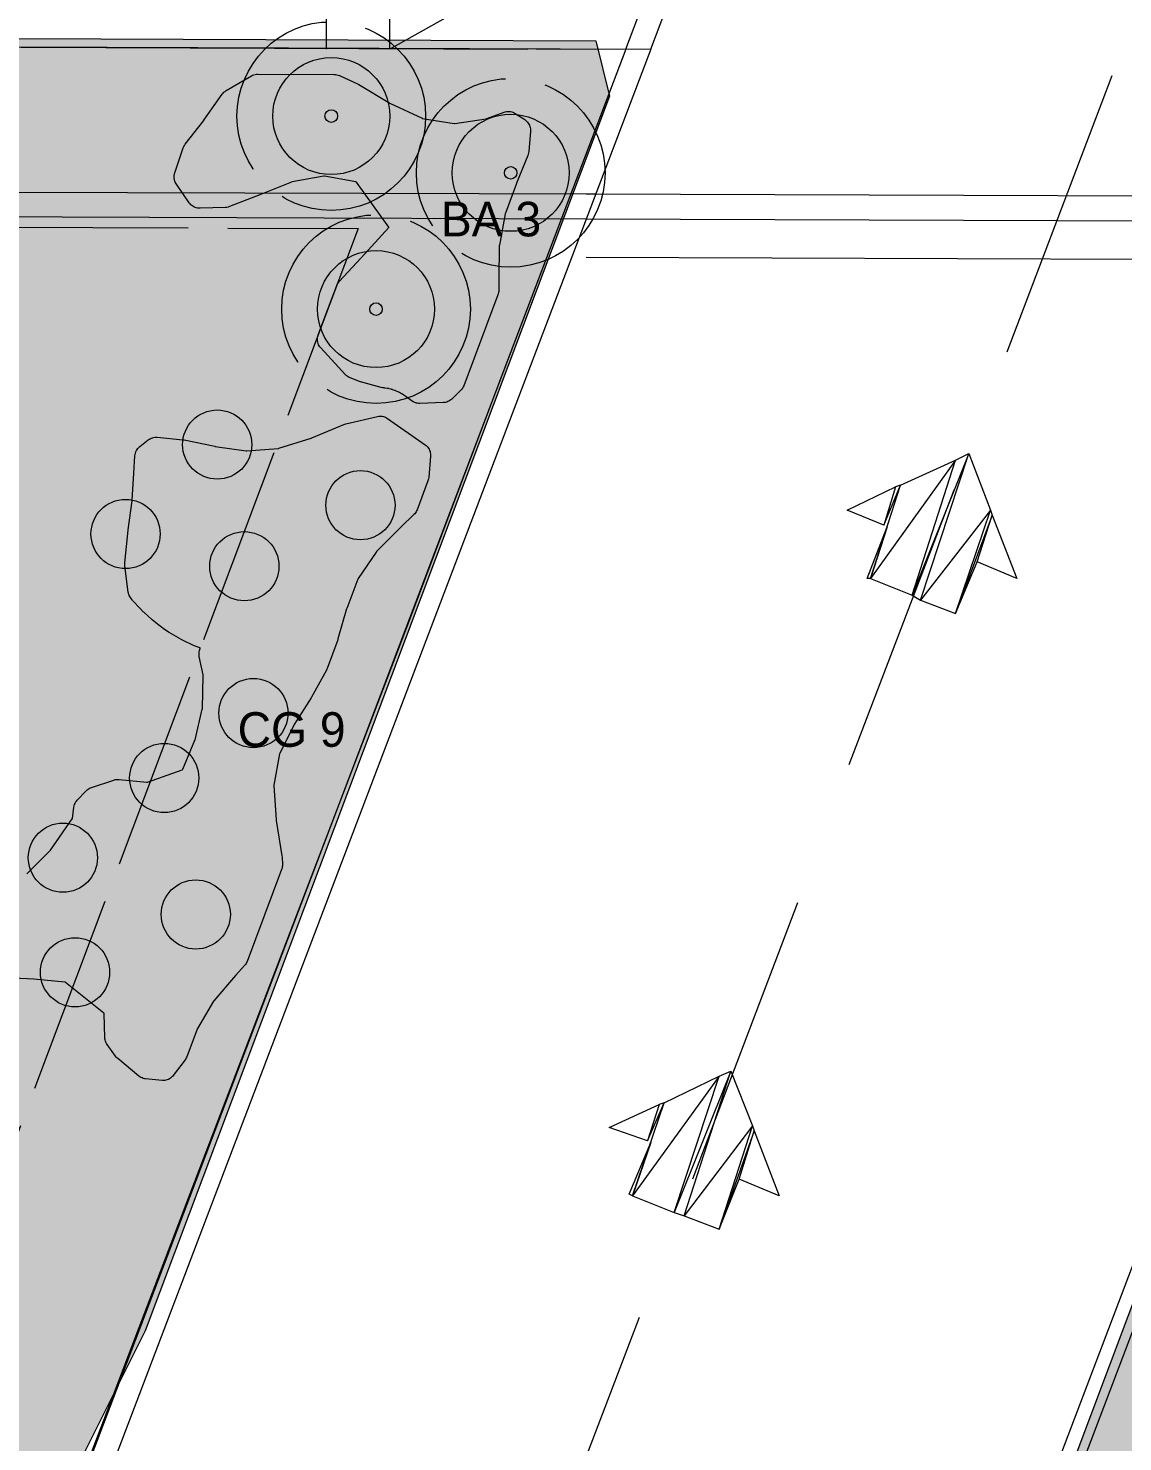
# Model space of a CAD drawing. Header units: metres. Extents: x 1 to 213, y 1 to 147.
# Drawn here: x 59.49 to 66.46, y 31.31 to 40.3 of the extents above; entities that cross this region are included whole.
import ezdxf

# ---------------------------------------------------------------- set-up
doc = ezdxf.new("R2010")
doc.units = ezdxf.units.M
doc.linetypes.add('DASHED', pattern=[1.524, 1.27, -0.254])
doc.layers.get('0').update_dxf_attribs({"lineweight": 0, "plot": 0})
for name, color, linetype, lineweight, plot in [('00-BASE-ARQUITECTURA', 8, 'Continuous', 0, False), ('PJ-ARBUSTOS', 82, 'Continuous', 0, False), ('PJ-COPA-ADULTA', 8, 'DASHED', 0, False), ('PJ-ETIQUETAS', 7, 'Continuous', 0, False), ('PJ-GRAVILLA', 42, 'Continuous', 0, False), ('PJ-HERBACEAS', 212, 'Continuous', 0, False), ('PJ-LIMITE-JARDIN', 7, 'Continuous', 0, False), ('PJ-MASAS', 92, 'Continuous', 0, False), ('PJ-MASAS-RELLENO', 92, 'Continuous', 0, False), ('PJ-RIEGO-SECTORES', 5, 'Continuous', 0, False), ('PJ-VISIBILIDAD', 1, 'DASHED', 0, False)]:
    doc.layers.add(name, color=color, linetype=linetype, lineweight=lineweight, plot=plot)

# ---------------------------------------------------------------- blocks, each defined once
blk = doc.blocks.new('PJ_CG')
blk.add_circle((0, 0), 0.22)
for tag, p, height in [('CODIGO', (0.15, 0.15), 0.2), ('ESPECIE', (0.15, -0.1), 0.15), ('ZONA', (0.15, -0.3), 0.15)]:
    blk.add_attdef(tag, p, '', height=height)
blk = doc.blocks.new('PJ_BA')
for radius in [0.372, 0.04]:
    blk.add_circle((0, 0), radius)
for tag, p, height in [('CODIGO', (0.15, 0.15), 0.2), ('ESPECIE', (0.15, -0.1), 0.15), ('ZONA', (0.15, -0.3), 0.15)]:
    blk.add_attdef(tag, p, '', height=height)

msp = doc.modelspace()

# ---------------------------------------------------------------- hatches: boundary and pattern name
at = {"layer": 'PJ-GRAVILLA'}
h = msp.add_hatch(dxfattribs=at)
h.set_pattern_fill('GRAVEL', scale=0.03)
h.paths.add_polyline_path([(52.0788, 40.2607), (63.1031, 40.2166), (63.1913, 39.8639), (60.2368, 32.0146), (59.8399, 31.2208), (59.3989, 29.8097), (57.7673, 26.4142), (56.4444, 24.4739), (55.2097, 23.0187), (53.0489, 21.0344), (51.9024, 20.2406), (51.8583, 39.1142), (52.0347, 39.5111), (52.0788, 40.2607)])
h = msp.add_hatch(dxfattribs=at)
h.set_pattern_fill('GRAVEL', scale=0.03)
h.paths.add_polyline_path([(69.7177, 40.2166), (86.21, 40.1285), (86.4305, 40.0403), (102.1291, 40.0403), (102.526, 39.3788), (102.526, 39.1142), (105.2159, 32.0146), (106.3183, 28.7514), (107.2885, 26.5024), (108.435, 24.4298), (109.5374, 22.7983), (111.2572, 20.6816), (112.2274, 19.7555), (112.2274, 19.0941), (111.9187, 18.7854), (111.61, 18.7413), (60.9423, 18.7854), (60.7218, 18.8736), (60.4132, 19.2705), (60.4573, 19.8437), (61.2069, 20.6816), (62.5298, 22.5778), (63.8527, 25.0913), (68.527, 37.5267), (68.8357, 37.7913), (69.2767, 37.6149), (69.4531, 37.659), (69.7177, 38.0118), (69.6736, 38.2764), (69.0562, 38.7614), (69.409, 39.8639), (69.7177, 40.2166)])
at = {"layer": 'PJ-MASAS-RELLENO'}
for points in [[(61.3541, 38.2646), (61.349, 38.2708), (61.3445, 38.2775), (61.3407, 38.2845), (61.3376, 38.2919), (61.3353, 38.2996), (61.3338, 38.3075), (61.3331, 38.3155), (61.3331, 38.3235), (61.334, 38.3315), (61.3357, 38.3393), (61.3381, 38.3469), (61.456, 38.6602), (61.4591, 38.6673), (61.4628, 38.674), (61.4671, 38.6803), (61.4721, 38.6862), (61.6113, 38.8373), (61.7868, 39.0298), (61.788, 39.0312), (61.787, 39.0328), (61.5809, 39.3174), (61.5797, 39.3189), (61.5779, 39.3193), (61.3772, 39.3553), (61.3755, 39.3556), (61.3738, 39.3553), (61.1729, 39.3198), (61.171, 39.3194), (61.169, 39.3187), (60.9664, 39.2379), (60.966, 39.2378), (60.7743, 39.1626), (60.7656, 39.1598), (60.7567, 39.1579), (60.7476, 39.1571), (60.5863, 39.1521), (60.5783, 39.1522), (60.5704, 39.1532), (60.5626, 39.1549), (60.5551, 39.1574), (60.5478, 39.1606), (60.5409, 39.1645), (60.5344, 39.1691), (60.5284, 39.1743), (60.5229, 39.1801), (60.5181, 39.1864), (60.4357, 39.305), (60.4317, 39.3113), (60.4283, 39.318), (60.4256, 39.325), (60.4235, 39.3321), (60.4222, 39.3395), (60.4215, 39.3469), (60.4215, 39.3543), (60.4221, 39.3618), (60.4235, 39.3691), (60.4256, 39.3763), (60.4795, 39.5357), (60.4829, 39.5441), (60.4871, 39.552), (60.4922, 39.5593), (60.6096, 39.7097), (60.6108, 39.7113), (60.7273, 39.8771), (60.7326, 39.8838), (60.7386, 39.8899), (60.7452, 39.8954), (60.7523, 39.9001), (60.9129, 39.9943), (60.9205, 39.9982), (60.9284, 40.0013), (60.9367, 40.0035), (60.9451, 40.0048), (60.9537, 40.0052), (61.4398, 40.0033), (61.4483, 40.0028), (61.4567, 40.0014), (61.4649, 39.9992), (61.4728, 39.996), (61.5879, 39.9433), (61.5956, 39.9393), (61.7942, 39.821), (61.7975, 39.8192), (61.9982, 39.7241), (61.9999, 39.7233), (62.0017, 39.723), (62.2021, 39.6902), (62.2042, 39.6899), (62.2063, 39.6902), (62.4068, 39.7217), (62.4087, 39.7221), (62.4105, 39.7227), (62.5203, 39.7627), (62.5281, 39.7652), (62.5362, 39.7668), (62.5444, 39.7675), (62.5526, 39.7674), (62.5607, 39.7665), (62.5687, 39.7648), (62.5765, 39.7622), (62.584, 39.7589), (62.5912, 39.7548), (62.6516, 39.7157), (62.6579, 39.7111), (62.6638, 39.706), (62.6692, 39.7002), (62.6739, 39.694), (62.6781, 39.6874), (62.6815, 39.6803), (62.6843, 39.673), (62.6863, 39.6654), (62.6876, 39.6577), (62.6881, 39.6499), (62.6879, 39.6421), (62.6773, 39.5122), (62.6763, 39.5041), (62.6744, 39.4962), (62.6717, 39.4885), (62.5996, 39.311), (62.5992, 39.3099), (62.5286, 39.1205), (62.5281, 39.1189), (62.5277, 39.1172), (62.49, 38.9165), (62.4897, 38.9149), (62.4896, 38.9132), (62.4859, 38.6983), (62.4859, 38.6974), (62.4863, 38.6303), (62.486, 38.623), (62.485, 38.6158), (62.4834, 38.6086), (62.4811, 38.6017), (62.2635, 38.0236), (62.26, 38.0156), (62.2556, 38.008), (62.2504, 38.0009), (62.2445, 37.9945), (62.1871, 37.9387), (62.1816, 37.9338), (62.1756, 37.9294), (62.1693, 37.9256), (62.1627, 37.9224), (62.1558, 37.9199), (62.1486, 37.9179), (62.1414, 37.9167), (62.134, 37.9161), (61.9849, 37.9111), (61.9775, 37.9112), (61.9701, 37.9119), (61.9629, 37.9134), (61.9558, 37.9155), (61.949, 37.9182), (61.9424, 37.9216), (61.9362, 37.9256), (61.8832, 37.9628), (61.8824, 37.9634), (61.8762, 37.9675), (61.8754, 37.968), (61.8703, 37.9712), (61.8687, 37.9722), (61.8558, 37.9796), (61.8542, 37.9805), (61.8492, 37.983), (61.8475, 37.9838), (61.834, 37.99), (61.8323, 37.9907), (61.8271, 37.9928), (61.8253, 37.9934), (61.8113, 37.9983), (61.8095, 37.9989), (61.8042, 38.0004), (61.8024, 38.0009), (61.7879, 38.0045), (61.7861, 38.0049), (61.7806, 38.0059), (61.7788, 38.0063), (61.7641, 38.0084), (61.7622, 38.0087), (61.7567, 38.0092), (61.7539, 38.0095), (61.7539, 38.0095), (61.7472, 38.0102), (61.739, 38.012), (61.6079, 38.0475), (61.5997, 38.0502), (61.5412, 38.0731), (61.5345, 38.076), (61.5282, 38.0796), (61.5221, 38.0837), (61.5165, 38.0883), (61.5114, 38.0935), (61.3541, 38.2646)], [(59.1741, 34.4325), (59.1712, 34.4396), (59.1689, 34.4469), (59.1674, 34.4545), (59.1666, 34.4621), (59.1665, 34.4697), (59.1671, 34.4774), (59.1685, 34.4849), (59.1706, 34.4923), (59.1734, 34.4994), (59.184, 34.5231), (59.185, 34.5255), (59.2671, 34.7465), (59.2708, 34.7549), (59.2754, 34.7628), (59.2809, 34.7701), (59.2971, 34.7895), (59.3022, 34.795), (59.3077, 34.8), (59.3137, 34.8044), (59.4823, 34.9178), (59.4838, 34.9189), (59.4852, 34.9202), (59.6328, 35.0671), (59.634, 35.0685), (59.6351, 35.0699), (59.7733, 35.2687), (59.7743, 35.2703), (59.7746, 35.2722), (59.784, 35.3433), (59.7855, 35.3516), (59.7879, 35.3597), (59.7912, 35.3675), (59.7952, 35.375), (59.8001, 35.3819), (59.8056, 35.3883), (59.8631, 35.4481), (59.8687, 35.4534), (59.8748, 35.4582), (59.8813, 35.4623), (59.8882, 35.4658), (59.8954, 35.4686), (60.0387, 35.5164), (60.0468, 35.5186), (60.0551, 35.52), (60.0635, 35.5205), (60.0718, 35.5201), (60.2469, 35.503), (60.2491, 35.5029), (60.2512, 35.5035), (60.4737, 35.5821), (60.4756, 35.5829), (60.4764, 35.5847), (60.5538, 35.7689), (60.5544, 35.7705), (60.5548, 35.7721), (60.6008, 35.9673), (60.6011, 35.9693), (60.6013, 35.9713), (60.6066, 36.1813), (60.6065, 36.1836), (60.6062, 36.1859), (60.5818, 36.3021), (60.5806, 36.3095), (60.5801, 36.3171), (60.5803, 36.3246), (60.5813, 36.3321), (60.5829, 36.3395), (60.5852, 36.3467), (60.5855, 36.3475), (60.5862, 36.3493), (60.5874, 36.3533), (60.5879, 36.3551), (60.5862, 36.3559), (60.5824, 36.3575), (60.5805, 36.3582), (60.5719, 36.3613), (60.5682, 36.3627), (60.5447, 36.3725), (60.5411, 36.3741), (60.4782, 36.4038), (60.4747, 36.4056), (60.4522, 36.4176), (60.4487, 36.4195), (60.3891, 36.4553), (60.3857, 36.4574), (60.3645, 36.4716), (60.3613, 36.4739), (60.3054, 36.5153), (60.3023, 36.5177), (60.2826, 36.5339), (60.2796, 36.5365), (60.2281, 36.5832), (60.2252, 36.5859), (60.2072, 36.604), (60.2045, 36.6068), (60.1578, 36.6584), (60.1552, 36.6613), (60.1475, 36.6707), (60.1431, 36.6766), (60.1392, 36.6829), (60.136, 36.6896), (60.1333, 36.6965), (60.1314, 36.7036), (60.13, 36.7109), (60.1078, 36.8777), (60.1072, 36.8871), (60.1076, 36.8966), (60.1294, 37.1052), (60.1297, 37.1078), (60.1549, 37.292), (60.1553, 37.2953), (60.1642, 37.4666), (60.1643, 37.4681), (60.1721, 37.5788), (60.1732, 37.5871), (60.175, 37.5952), (60.1777, 37.6031), (60.1813, 37.6107), (60.1855, 37.6178), (60.1905, 37.6245), (60.1962, 37.6306), (60.2025, 37.6361), (60.2567, 37.6787), (60.2629, 37.6831), (60.2695, 37.6869), (60.2764, 37.6901), (60.2836, 37.6926), (60.291, 37.6944), (60.2986, 37.6955), (60.3062, 37.6958), (60.3138, 37.6955), (60.4767, 37.68), (60.4853, 37.6787), (60.6795, 37.6386), (60.6819, 37.6381), (60.8793, 37.6096), (60.8815, 37.6094), (60.8837, 37.6095), (61.0838, 37.6247), (61.0861, 37.625), (61.0883, 37.6256), (61.2935, 37.6908), (61.2969, 37.6921), (61.4999, 37.7778), (61.5064, 37.7802), (61.5132, 37.7821), (61.7155, 37.8283), (61.7228, 37.8297), (61.7302, 37.8303), (61.7376, 37.8302), (61.745, 37.8295), (61.7523, 37.8281), (61.7595, 37.826), (61.7664, 37.8232), (61.773, 37.8198), (61.7793, 37.8158), (62.0186, 37.6477), (62.0246, 37.643), (62.0301, 37.6378), (62.0351, 37.6321), (62.0396, 37.626), (62.0434, 37.6194), (62.0466, 37.6125), (62.0492, 37.6054), (62.051, 37.598), (62.0522, 37.5905), (62.0526, 37.5829), (62.0523, 37.5753), (62.0406, 37.4398), (62.0396, 37.4325), (62.038, 37.4254), (62.0358, 37.4185), (61.9663, 37.2341), (61.9635, 37.2275), (61.9602, 37.2213), (61.9563, 37.2153), (61.9519, 37.2098), (61.947, 37.2046), (61.8648, 37.1255), (61.8642, 37.1248), (61.7096, 36.9689), (61.7084, 36.9675), (61.7072, 36.966), (61.593, 36.7968), (61.5919, 36.7949), (61.591, 36.7929), (61.519, 36.608), (61.5178, 36.6044), (61.4636, 36.4136), (61.4618, 36.4079), (61.3952, 36.2262), (61.3929, 36.2206), (61.3903, 36.2153), (61.2962, 36.0435), (61.2934, 36.0388), (61.1844, 35.8686), (61.1822, 35.8648), (61.0939, 35.6859), (61.0932, 35.6842), (61.0928, 35.6825), (61.055, 35.484), (61.0547, 35.4823), (61.0548, 35.4806), (61.0697, 35.2621), (61.0701, 35.2584), (61.1069, 35.0337), (61.1079, 35.0254), (61.1105, 34.9799), (61.1106, 34.9716), (61.1097, 34.9633), (61.1081, 34.9551), (61.1055, 34.9471), (60.8854, 34.3623), (60.8824, 34.3553), (60.8787, 34.3487), (60.8745, 34.3424), (60.8696, 34.3365), (60.8136, 34.2753), (60.8127, 34.2743), (60.6746, 34.1123), (60.6735, 34.1109), (60.6726, 34.1095), (60.5699, 33.9354), (60.569, 33.9339), (60.5684, 33.9323), (60.5018, 33.7561), (60.4988, 33.749), (60.4951, 33.7423), (60.4907, 33.736), (60.4162, 33.6377), (60.411, 33.6315), (60.4051, 33.6259), (60.3988, 33.6209), (60.392, 33.6165), (60.3847, 33.6129), (60.3772, 33.61), (60.3694, 33.6079), (60.3614, 33.6066), (60.3533, 33.6061), (60.3452, 33.6064), (60.2405, 33.6159), (60.2326, 33.617), (60.2249, 33.6189), (60.2173, 33.6216), (60.2101, 33.625), (60.2033, 33.6291), (60.1968, 33.6339), (60.0628, 33.7445), (60.0575, 33.7492), (60.0528, 33.7544), (60.0484, 33.7599), (59.9953, 33.8348), (59.9911, 33.8415), (59.9875, 33.8485), (59.9846, 33.8558), (59.9825, 33.8634), (59.9811, 33.8711), (59.9805, 33.879), (59.9765, 34.0297), (59.9763, 34.0316), (59.9749, 34.0329), (59.7306, 34.2291), (59.729, 34.2302), (59.7271, 34.2305), (59.53, 34.2493), (59.5284, 34.2494), (59.3111, 34.2609), (59.3029, 34.2618), (59.2949, 34.2635), (59.287, 34.266), (59.2794, 34.2693), (59.2723, 34.2734), (59.2656, 34.2782), (59.2594, 34.2837), (59.2538, 34.2898), (59.2489, 34.2964), (59.2421, 34.3064), (59.24, 34.3098), (59.2114, 34.3575), (59.2095, 34.3609), (59.1975, 34.3834), (59.1957, 34.3869), (59.1741, 34.4325)]]:
    msp.add_hatch(color=7, dxfattribs=at).paths.add_polyline_path(points)

# ---------------------------------------------------------------- linework, layer by layer
at = {"layer": '00-BASE-ARQUITECTURA'}
for points in [[(132.6056, 42.4603), (98.813, 42.4497), (51.9289, 42.4709), (51.9183, 40.2061), (63.2954, 40.1637), (62.5016, 38.0788), (61.8984, 36.4807), (60.5119, 32.8612), (59.8875, 31.2208), (59.2102, 29.4428), (58.5223, 27.8553), (57.9402, 26.7652), (56.6173, 24.7438), (54.7229, 22.5637), (53.0189, 21.0502), (52.1723, 20.4152), (50.426, 19.3146), (48.5316, 18.3832)], [(64.1949, 42.1534), (51.9289, 42.1957), (51.9289, 40.2061), (63.2954, 40.1637)], [(64.1949, 42.1534), (51.9289, 42.1957), (51.9289, 40.2061), (62.6709, 40.1637)], [(64.1949, 42.1534), (51.9289, 42.1957), (51.9289, 40.2061), (63.4541, 40.1637)], [(61.3904, 40.1637), (61.4009, 42.164), (61.8031, 42.164)], [(61.7925, 40.1637), (61.8031, 42.164)], [(61.8031, 42.164), (63.6975, 41.2326), (61.7925, 40.1637)], [(63.2954, 40.1637), (64.0679, 42.2063)], [(63.4541, 40.1637), (64.2055, 42.1534)], [(63.2954, 40.1637), (59.2631, 29.5592)], [(63.4541, 40.1637), (59.4007, 29.5063)], [(69.4443, 40.132), (64.0785, 26.0138)], [(69.603, 40.132), (64.2161, 25.9609)], [(66.3857, 39.9944), (65.7189, 38.2376)], [(51.9289, 39.2747), (63.1049, 39.243)], [(63.0414, 39.243), (69.0421, 39.2218)], [(51.9289, 39.1266), (63.0414, 39.0842)], [(63.0414, 39.0842), (69.0421, 39.0631)], [(63.0414, 38.8408), (68.9469, 38.8196)], [(65.1686, 36.6606), (65.4755, 37.592), (65.1157, 36.6924), (65.1686, 36.6606)], [(65.4755, 37.592), (65.1157, 36.6924), (65.3909, 37.5496), (65.4755, 37.592)], [(65.6131, 37.2321), (65.1686, 36.6606), (65.4755, 37.592), (65.6131, 37.2321)], [(65.1157, 36.6924), (65.3909, 37.5496), (64.8511, 36.7982), (65.1157, 36.6924)], [(65.3909, 37.5496), (64.8511, 36.7982), (65.0416, 37.3909), (65.3909, 37.5496)], [(65.0416, 37.3909), (65.0099, 37.3803), (64.9358, 37.1369), (65.0416, 37.3909)], [(65.0099, 37.3803), (64.9358, 37.1369), (64.7029, 37.2321), (65.0099, 37.3803)], [(65.3803, 37.3591), (64.7135, 35.6129)], [(65.3909, 36.576), (65.6131, 37.2321), (65.1686, 36.6606), (65.3909, 36.576)], [(65.6237, 37.2004), (65.3909, 36.576), (65.6131, 37.2321), (65.6237, 37.2004)], [(64.9569, 37.1263), (64.8511, 36.7982), (64.8299, 36.7982), (64.9569, 37.1263)], [(65.5284, 36.9041), (65.6237, 37.2004), (65.3909, 36.576), (65.5284, 36.9041)], [(65.7824, 36.7982), (65.5284, 36.9041), (65.6237, 37.2004), (65.7824, 36.7982)], [(64.3854, 34.7345), (63.7187, 32.9776)], [(63.6023, 32.766), (63.888, 33.6338), (63.3377, 32.8718), (63.6023, 32.766)], [(63.888, 33.6338), (63.3377, 32.8718), (63.5388, 33.4645), (63.888, 33.6338)], [(63.6658, 32.7448), (63.9621, 33.6656), (63.6023, 32.766), (63.6658, 32.7448)], [(63.9621, 33.6656), (63.6023, 32.766), (63.888, 33.6338), (63.9621, 33.6656)], [(64.0997, 33.3163), (63.6658, 32.7448), (63.9621, 33.6656), (64.0997, 33.3163)], [(63.507, 33.4539), (63.4329, 33.2211), (63.1895, 33.3057), (63.507, 33.4539)], [(63.5388, 33.4645), (63.507, 33.4539), (63.4329, 33.2211), (63.5388, 33.4645)], [(63.888, 32.6601), (64.0997, 33.3163), (63.6658, 32.7448), (63.888, 32.6601)], [(64.1103, 33.2846), (63.888, 32.6601), (64.0997, 33.3163), (64.1103, 33.2846)], [(64.015, 32.9776), (64.1103, 33.2846), (63.888, 32.6601), (64.015, 32.9776)], [(64.269, 32.8718), (64.015, 32.9776), (64.1103, 33.2846), (64.269, 32.8718)], [(63.4541, 33.2105), (63.3377, 32.8718), (63.3165, 32.8824), (63.4541, 33.2105)], [(63.38, 32.0992), (62.7133, 30.353)]]:
    msp.add_lwpolyline(points, dxfattribs=at)
at = {"layer": 'PJ-COPA-ADULTA'}
for centre in [(61.4211, 39.7381), (62.5621, 39.3774), (61.7057, 38.5107)]:
    msp.add_circle(centre, 0.6, dxfattribs=at)
at = {"layer": 'PJ-LIMITE-JARDIN'}
msp.add_lwpolyline([(52.0788, 40.2607), (63.1031, 40.2166), (63.1913, 39.8639), (60.2368, 32.0146), (59.8399, 31.2208), (59.3989, 29.8097), (57.7673, 26.4142), (56.4444, 24.4739), (55.2097, 23.0187), (53.0489, 21.0344), (51.9024, 20.2406), (51.8583, 39.1142), (52.0347, 39.5111), (52.0788, 40.2607)], close=True, dxfattribs=at)
msp.add_lwpolyline([(111.61, 18.7413), (60.9423, 18.7854), (60.7218, 18.8736), (60.4132, 19.2705), (60.4573, 19.8437), (61.2069, 20.6816), (62.5298, 22.5778), (63.8527, 25.0913), (68.527, 37.5267), (68.8357, 37.7913), (69.2767, 37.6149), (69.4531, 37.659), (69.7177, 38.0118), (69.6736, 38.2764), (69.0562, 38.7614), (69.409, 39.8639), (69.7177, 40.2166), (69.7177, 40.2166), (86.21, 40.1285), (86.4305, 40.0403), (102.1291, 40.0403), (102.526, 39.3788), (102.526, 39.1142), (105.2159, 32.0146)], dxfattribs=at)
at = {"layer": 'PJ-MASAS'}
msp.add_lwpolyline([(61.3541, 38.2646), (61.349, 38.2708), (61.3445, 38.2775), (61.3407, 38.2845), (61.3376, 38.2919), (61.3353, 38.2996), (61.3338, 38.3075), (61.3331, 38.3155), (61.3331, 38.3235), (61.334, 38.3315), (61.3357, 38.3393), (61.3381, 38.3469), (61.456, 38.6602), (61.4591, 38.6673), (61.4628, 38.674), (61.4671, 38.6803), (61.4721, 38.6862), (61.6113, 38.8373), (61.7868, 39.0298), (61.788, 39.0312), (61.787, 39.0328), (61.5809, 39.3174), (61.5797, 39.3189), (61.5779, 39.3193), (61.3772, 39.3553), (61.3755, 39.3556), (61.3738, 39.3553), (61.1729, 39.3198), (61.171, 39.3194), (61.169, 39.3187), (60.9664, 39.2379), (60.966, 39.2378), (60.7743, 39.1626), (60.7656, 39.1598), (60.7567, 39.1579), (60.7476, 39.1571), (60.5863, 39.1521), (60.5783, 39.1522), (60.5704, 39.1532), (60.5626, 39.1549), (60.5551, 39.1574), (60.5478, 39.1606), (60.5409, 39.1645), (60.5344, 39.1691), (60.5284, 39.1743), (60.5229, 39.1801), (60.5181, 39.1864), (60.4357, 39.305), (60.4317, 39.3113), (60.4283, 39.318), (60.4256, 39.325), (60.4235, 39.3321), (60.4222, 39.3395), (60.4215, 39.3469), (60.4215, 39.3543), (60.4221, 39.3618), (60.4235, 39.3691), (60.4256, 39.3763), (60.4795, 39.5357), (60.4829, 39.5441), (60.4871, 39.552), (60.4922, 39.5593), (60.6096, 39.7097), (60.6108, 39.7113), (60.7273, 39.8771), (60.7326, 39.8838), (60.7386, 39.8899), (60.7452, 39.8954), (60.7523, 39.9001), (60.9129, 39.9943), (60.9205, 39.9982), (60.9284, 40.0013), (60.9367, 40.0035), (60.9451, 40.0048), (60.9537, 40.0052), (61.4398, 40.0033), (61.4483, 40.0028), (61.4567, 40.0014), (61.4649, 39.9992), (61.4728, 39.996), (61.5879, 39.9433), (61.5956, 39.9393), (61.7942, 39.821), (61.7975, 39.8192), (61.9982, 39.7241), (61.9999, 39.7233), (62.0017, 39.723), (62.2021, 39.6902), (62.2042, 39.6899), (62.2063, 39.6902), (62.4068, 39.7217), (62.4087, 39.7221), (62.4105, 39.7227), (62.5203, 39.7627), (62.5281, 39.7652), (62.5362, 39.7668), (62.5444, 39.7675), (62.5526, 39.7674), (62.5607, 39.7665), (62.5687, 39.7648), (62.5765, 39.7622), (62.584, 39.7589), (62.5912, 39.7548), (62.6516, 39.7157), (62.6579, 39.7111), (62.6638, 39.706), (62.6692, 39.7002), (62.6739, 39.694), (62.6781, 39.6874), (62.6815, 39.6803), (62.6843, 39.673), (62.6863, 39.6654), (62.6876, 39.6577), (62.6881, 39.6499), (62.6879, 39.6421), (62.6773, 39.5122), (62.6763, 39.5041), (62.6744, 39.4962), (62.6717, 39.4885), (62.5996, 39.311), (62.5992, 39.3099), (62.5286, 39.1205), (62.5281, 39.1189), (62.5277, 39.1172), (62.49, 38.9165), (62.4897, 38.9149), (62.4896, 38.9132), (62.4859, 38.6983), (62.4859, 38.6974), (62.4863, 38.6303), (62.486, 38.623), (62.485, 38.6158), (62.4834, 38.6086), (62.4811, 38.6017), (62.2635, 38.0236), (62.26, 38.0156), (62.2556, 38.008), (62.2504, 38.0009), (62.2445, 37.9945), (62.1871, 37.9387), (62.1816, 37.9338), (62.1756, 37.9294), (62.1693, 37.9256), (62.1627, 37.9224), (62.1558, 37.9199), (62.1486, 37.9179), (62.1414, 37.9167), (62.134, 37.9161), (61.9849, 37.9111), (61.9775, 37.9112), (61.9701, 37.9119), (61.9629, 37.9134), (61.9558, 37.9155), (61.949, 37.9182), (61.9424, 37.9216), (61.9362, 37.9256), (61.8832, 37.9628), (61.8824, 37.9634), (61.8762, 37.9675), (61.8754, 37.968), (61.8703, 37.9712), (61.8687, 37.9722), (61.8558, 37.9796), (61.8542, 37.9805), (61.8492, 37.983), (61.8475, 37.9838), (61.834, 37.99), (61.8323, 37.9907), (61.8271, 37.9928), (61.8253, 37.9934), (61.8113, 37.9983), (61.8095, 37.9989), (61.8042, 38.0004), (61.8024, 38.0009), (61.7879, 38.0045), (61.7861, 38.0049), (61.7806, 38.0059), (61.7788, 38.0063), (61.7641, 38.0084), (61.7622, 38.0087), (61.7567, 38.0092), (61.7539, 38.0095), (61.7539, 38.0095), (61.7472, 38.0102), (61.739, 38.012), (61.6079, 38.0475), (61.5997, 38.0502), (61.5412, 38.0731), (61.5345, 38.076), (61.5282, 38.0796), (61.5221, 38.0837), (61.5165, 38.0883), (61.5114, 38.0935), (61.3541, 38.2646)], close=True, dxfattribs=at)
msp.add_lwpolyline([(59.4852, 34.9202), (59.6328, 35.0671), (59.634, 35.0685), (59.6351, 35.0699), (59.7733, 35.2687), (59.7743, 35.2703), (59.7746, 35.2722), (59.784, 35.3433), (59.7855, 35.3516), (59.7879, 35.3597), (59.7912, 35.3675), (59.7952, 35.375), (59.8001, 35.3819), (59.8056, 35.3883), (59.8631, 35.4481), (59.8687, 35.4534), (59.8748, 35.4582), (59.8813, 35.4623), (59.8882, 35.4658), (59.8954, 35.4686), (60.0387, 35.5164), (60.0468, 35.5186), (60.0551, 35.52), (60.0635, 35.5205), (60.0718, 35.5201), (60.2469, 35.503), (60.2491, 35.5029), (60.2512, 35.5035), (60.4737, 35.5821), (60.4756, 35.5829), (60.4764, 35.5847), (60.5538, 35.7689), (60.5544, 35.7705), (60.5548, 35.7721), (60.6008, 35.9673), (60.6011, 35.9693), (60.6013, 35.9713), (60.6066, 36.1813), (60.6065, 36.1836), (60.6062, 36.1859), (60.5818, 36.3021), (60.5806, 36.3095), (60.5801, 36.3171), (60.5803, 36.3246), (60.5813, 36.3321), (60.5829, 36.3395), (60.5852, 36.3467), (60.5855, 36.3475), (60.5862, 36.3493), (60.5874, 36.3533), (60.5879, 36.3551), (60.5862, 36.3559), (60.5824, 36.3575), (60.5805, 36.3582), (60.5719, 36.3613), (60.5682, 36.3627), (60.5447, 36.3725), (60.5411, 36.3741), (60.4782, 36.4038), (60.4747, 36.4056), (60.4522, 36.4176), (60.4487, 36.4195), (60.3891, 36.4553), (60.3857, 36.4574), (60.3645, 36.4716), (60.3613, 36.4739), (60.3054, 36.5153), (60.3023, 36.5177), (60.2826, 36.5339), (60.2796, 36.5365), (60.2281, 36.5832), (60.2252, 36.5859), (60.2072, 36.604), (60.2045, 36.6068), (60.1578, 36.6584), (60.1552, 36.6613), (60.1475, 36.6707), (60.1431, 36.6766), (60.1392, 36.6829), (60.136, 36.6896), (60.1333, 36.6965), (60.1314, 36.7036), (60.13, 36.7109), (60.1078, 36.8777), (60.1072, 36.8871), (60.1076, 36.8966), (60.1294, 37.1052), (60.1297, 37.1078), (60.1549, 37.292), (60.1553, 37.2953), (60.1642, 37.4666), (60.1643, 37.4681), (60.1721, 37.5788), (60.1732, 37.5871), (60.175, 37.5952), (60.1777, 37.6031), (60.1813, 37.6107), (60.1855, 37.6178), (60.1905, 37.6245), (60.1962, 37.6306), (60.2025, 37.6361), (60.2567, 37.6787), (60.2629, 37.6831), (60.2695, 37.6869), (60.2764, 37.6901), (60.2836, 37.6926), (60.291, 37.6944), (60.2986, 37.6955), (60.3062, 37.6958), (60.3138, 37.6955), (60.4767, 37.68), (60.4853, 37.6787), (60.6795, 37.6386), (60.6819, 37.6381), (60.8793, 37.6096), (60.8815, 37.6094), (60.8837, 37.6095), (61.0838, 37.6247), (61.0861, 37.625), (61.0883, 37.6256), (61.2935, 37.6908), (61.2969, 37.6921), (61.4999, 37.7778), (61.5064, 37.7802), (61.5132, 37.7821), (61.7155, 37.8283), (61.7228, 37.8297), (61.7302, 37.8303), (61.7376, 37.8302), (61.745, 37.8295), (61.7523, 37.8281), (61.7595, 37.826), (61.7664, 37.8232), (61.773, 37.8198), (61.7793, 37.8158), (62.0186, 37.6477), (62.0246, 37.643), (62.0301, 37.6378), (62.0351, 37.6321), (62.0396, 37.626), (62.0434, 37.6194), (62.0466, 37.6125), (62.0492, 37.6054), (62.051, 37.598), (62.0522, 37.5905), (62.0526, 37.5829), (62.0523, 37.5753), (62.0406, 37.4398), (62.0396, 37.4325), (62.038, 37.4254), (62.0358, 37.4185), (61.9663, 37.2341), (61.9635, 37.2275), (61.9602, 37.2213), (61.9563, 37.2153), (61.9519, 37.2098), (61.947, 37.2046), (61.8648, 37.1255), (61.8642, 37.1248), (61.7096, 36.9689), (61.7084, 36.9675), (61.7072, 36.966), (61.593, 36.7968), (61.5919, 36.7949), (61.591, 36.7929), (61.519, 36.608), (61.5178, 36.6044), (61.4636, 36.4136), (61.4618, 36.4079), (61.3952, 36.2262), (61.3929, 36.2206), (61.3903, 36.2153), (61.2962, 36.0435), (61.2934, 36.0388), (61.1844, 35.8686), (61.1822, 35.8648), (61.0939, 35.6859), (61.0932, 35.6842), (61.0928, 35.6825), (61.055, 35.484), (61.0547, 35.4823), (61.0548, 35.4806), (61.0697, 35.2621), (61.0701, 35.2584), (61.1069, 35.0337), (61.1079, 35.0254), (61.1105, 34.9799), (61.1106, 34.9716), (61.1097, 34.9633), (61.1081, 34.9551), (61.1055, 34.9471), (60.8854, 34.3623), (60.8824, 34.3553), (60.8787, 34.3487), (60.8745, 34.3424), (60.8696, 34.3365), (60.8136, 34.2753), (60.8127, 34.2743), (60.6746, 34.1123), (60.6735, 34.1109), (60.6726, 34.1095), (60.5699, 33.9354), (60.569, 33.9339), (60.5684, 33.9323), (60.5018, 33.7561), (60.4988, 33.749), (60.4951, 33.7423), (60.4907, 33.736), (60.4162, 33.6377), (60.411, 33.6315), (60.4051, 33.6259), (60.3988, 33.6209), (60.392, 33.6165), (60.3847, 33.6129), (60.3772, 33.61), (60.3694, 33.6079), (60.3614, 33.6066), (60.3533, 33.6061), (60.3452, 33.6064), (60.2405, 33.6159), (60.2326, 33.617), (60.2249, 33.6189), (60.2173, 33.6216), (60.2101, 33.625), (60.2033, 33.6291), (60.1968, 33.6339), (60.0628, 33.7445), (60.0575, 33.7492), (60.0528, 33.7544), (60.0484, 33.7599), (59.9953, 33.8348), (59.9911, 33.8415), (59.9875, 33.8485), (59.9846, 33.8558), (59.9825, 33.8634), (59.9811, 33.8711), (59.9805, 33.879), (59.9765, 34.0297), (59.9763, 34.0316), (59.9749, 34.0329), (59.7306, 34.2291), (59.729, 34.2302), (59.7271, 34.2305), (59.53, 34.2493), (59.5284, 34.2494), (59.3111, 34.2609)], dxfattribs=at)
at = {"layer": 'PJ-RIEGO-SECTORES'}
msp.add_lwpolyline([(63.1031, 40.2166), (63.1913, 39.8639), (60.2368, 32.0146), (59.8399, 31.2208), (59.3989, 29.8097), (57.7673, 26.4142), (56.4444, 24.4739), (55.2097, 23.0187), (53.0489, 21.0344), (51.9024, 20.2406), (51.8583, 39.1142), (52.0347, 39.5111), (52.0788, 40.2607), (63.1031, 40.2166)], close=True, dxfattribs=at)
msp.add_lwpolyline([(111.61, 18.7413), (60.9423, 18.7854), (60.7218, 18.8736), (60.4132, 19.2705), (60.4573, 19.8437), (61.2069, 20.6816), (62.5298, 22.5778), (63.8527, 25.0913), (68.527, 37.5267), (68.8357, 37.7913), (69.2767, 37.6149), (69.4531, 37.659), (69.7177, 38.0118), (69.6736, 38.2764), (69.0562, 38.7614), (69.409, 39.8639), (69.7177, 40.2166), (86.21, 40.1285), (86.21, 40.1285), (86.4305, 40.0403), (102.1291, 40.0403), (102.526, 39.3788), (102.526, 39.1142), (105.2159, 32.0146)], dxfattribs=at)
at = {"layer": 'PJ-VISIBILIDAD'}
msp.add_lwpolyline([(53.0966, 22.7074), (53.0589, 38.8609), (53.1313, 39.0237), (53.1441, 39.0565), (61.5925, 39.0227), (59.1356, 32.4956), (58.7666, 31.7575), (58.727, 31.6696), (58.6945, 31.5787), (58.2796, 30.2509), (56.7249, 27.0155), (55.4885, 25.2021), (54.343, 23.8521), (53.0966, 22.7074)], close=True, dxfattribs=at)

# ---------------------------------------------------------------- block references
at = {"layer": 'PJ-ARBUSTOS'}
for p in [(61.4211, 39.7381), (62.5621, 39.3774), (61.7057, 38.5107)]:
    msp.add_blockref('PJ_BA', p, dxfattribs=at)
at = {"layer": 'PJ-HERBACEAS'}
for p in [(60.6956, 37.6494), (61.6064, 37.2637), (60.1128, 37.0808), (60.8681, 36.8757), (60.9259, 35.942), (60.3587, 35.5292), (59.7141, 35.0223), (60.5592, 34.6615), (59.7912, 34.2936)]:
    msp.add_blockref('PJ_CG', p, dxfattribs=at)

# ---------------------------------------------------------------- texts
at = {"layer": 'PJ-ETIQUETAS'}
for s, p in [('BA 3', (62.1179, 38.9732)), ('CG 9', (60.8254, 35.7274))]:
    msp.add_text(s, height=0.22, dxfattribs=at).set_placement(p)

doc.saveas('drawing.dxf')
